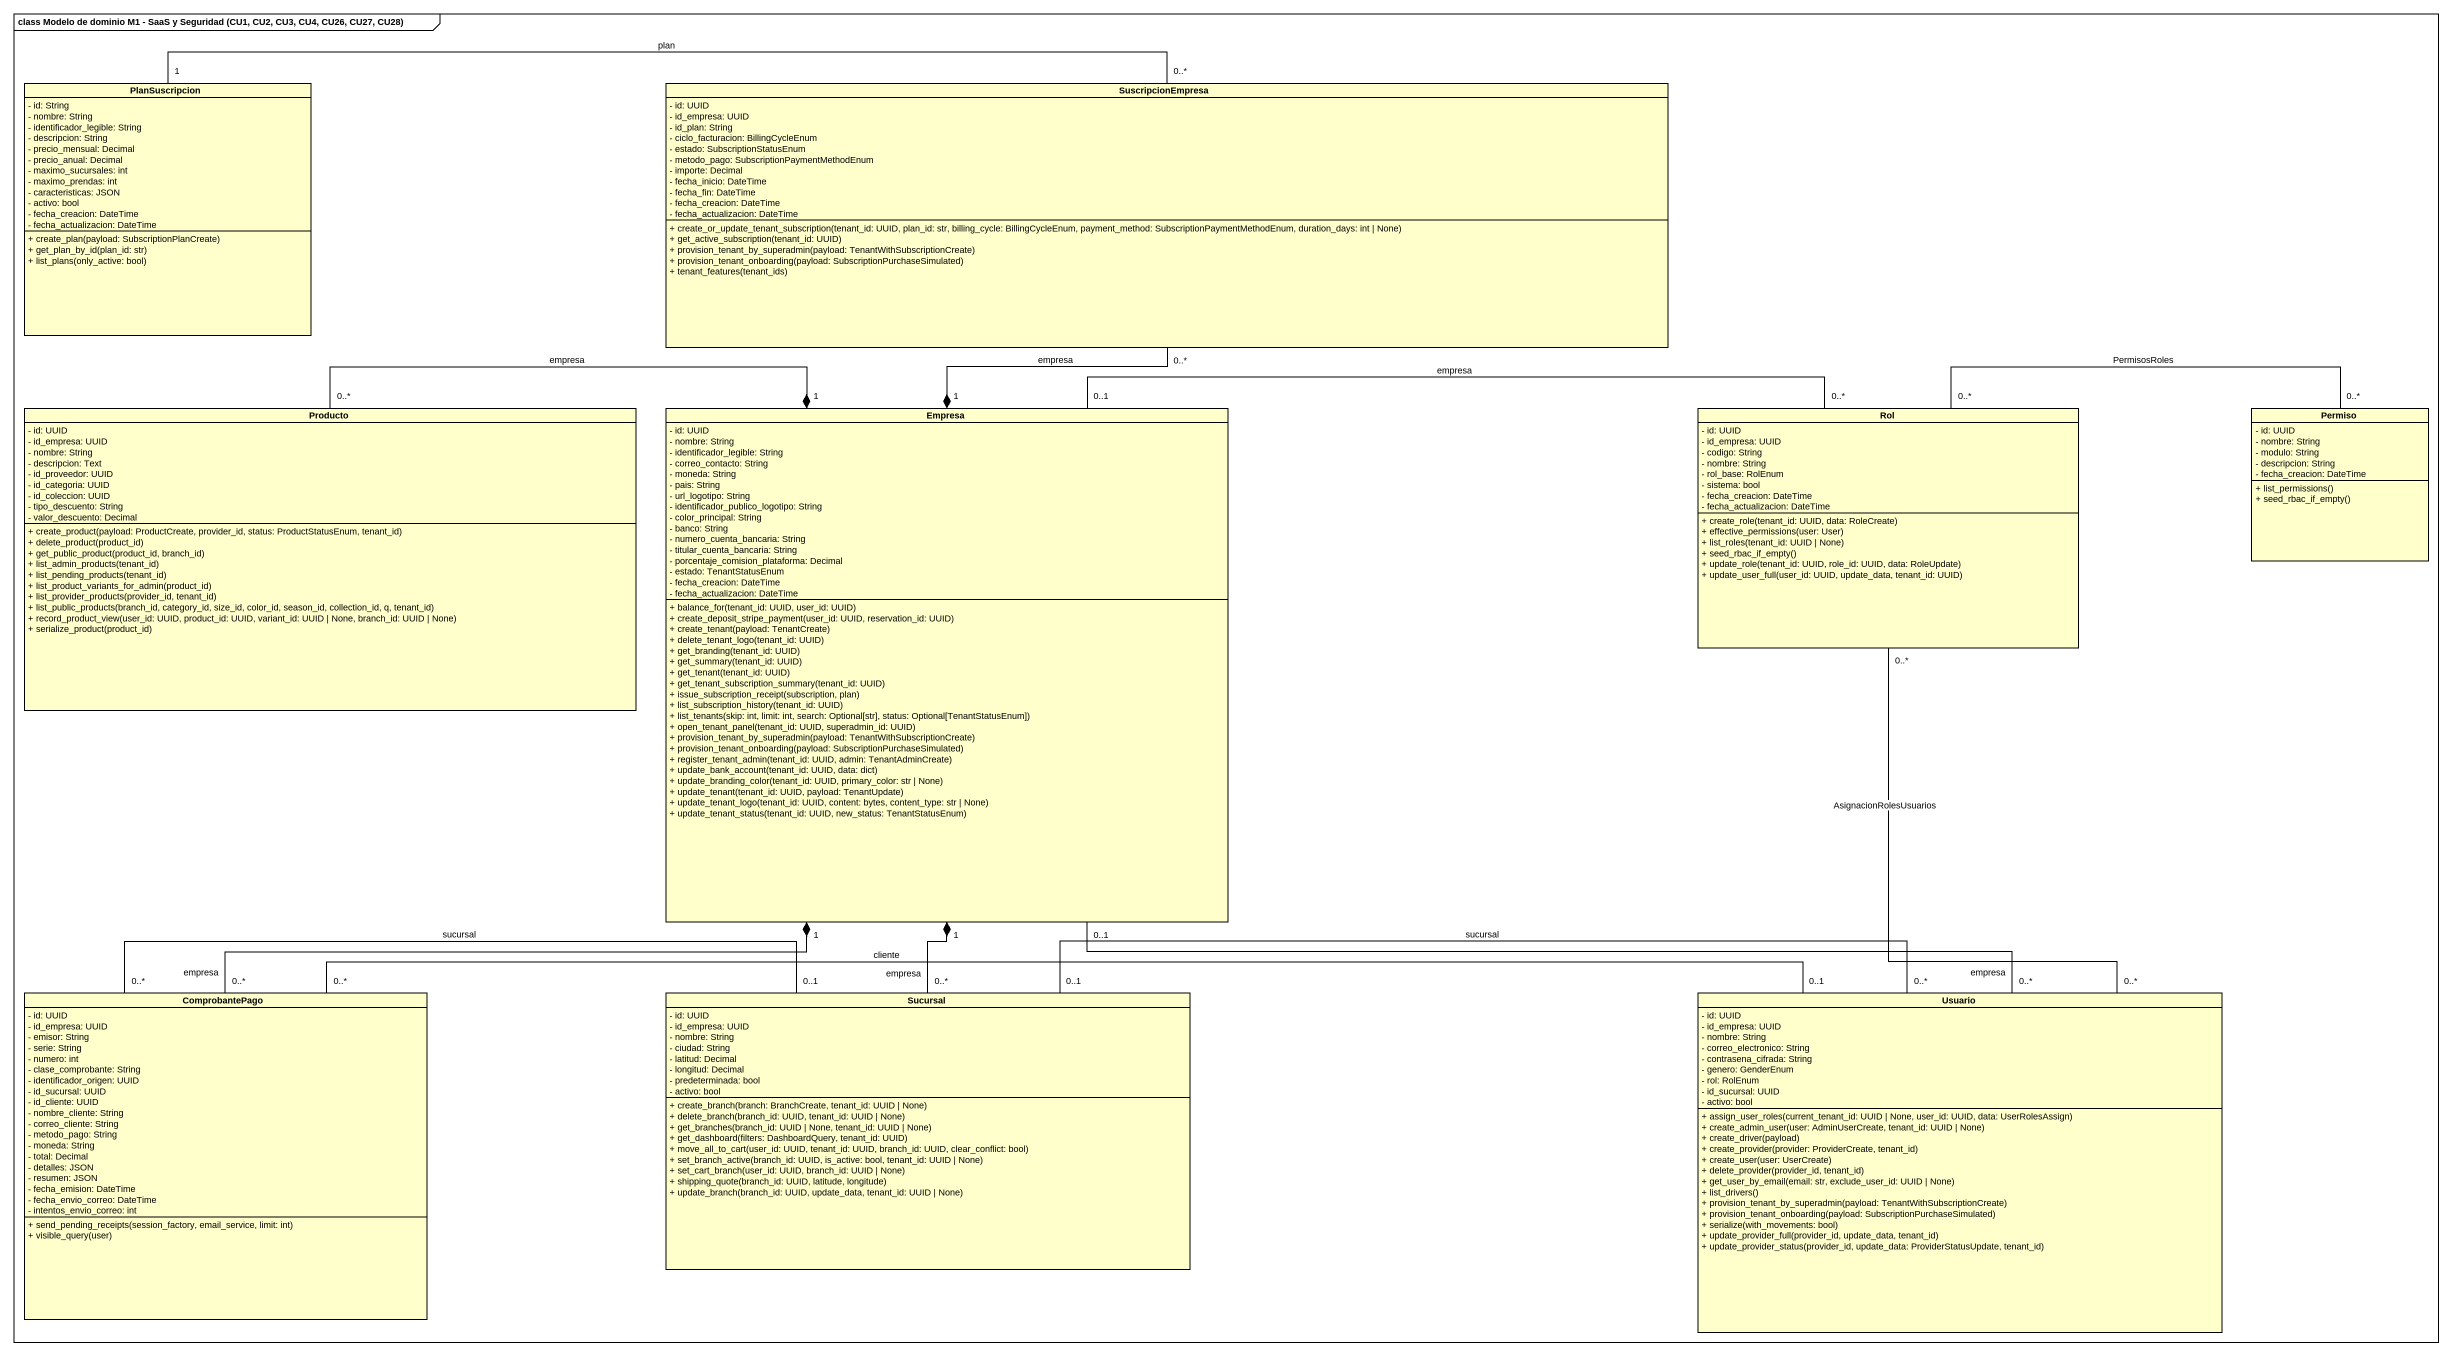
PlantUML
@startuml
mainframe class Modelo de dominio M1 - SaaS y Seguridad (CU1, CU2, CU3, CU4, CU26, CU27, CU28)
hide circle
hide empty members
skinparam classAttributeIconSize 0
class PlanSuscripcion {
  - id: String
  - nombre: String
  - identificador_legible: String
  - descripcion: String
  - precio_mensual: Decimal
  - precio_anual: Decimal
  - maximo_sucursales: int
  - maximo_prendas: int
  - caracteristicas: JSON
  - activo: bool
  - fecha_creacion: DateTime
  - fecha_actualizacion: DateTime
  + create_plan(payload: SubscriptionPlanCreate)
  + get_plan_by_id(plan_id: str)
  + list_plans(only_active: bool)
}
class SuscripcionEmpresa {
  - id: UUID
  - id_empresa: UUID
  - id_plan: String
  - ciclo_facturacion: BillingCycleEnum
  - estado: SubscriptionStatusEnum
  - metodo_pago: SubscriptionPaymentMethodEnum
  - importe: Decimal
  - fecha_inicio: DateTime
  - fecha_fin: DateTime
  - fecha_creacion: DateTime
  - fecha_actualizacion: DateTime
  + create_or_update_tenant_subscription(tenant_id: UUID, plan_id: str, billing_cycle: BillingCycleEnum, payment_method: SubscriptionPaymentMethodEnum, duration_days: int | None)
  + get_active_subscription(tenant_id: UUID)
  + provision_tenant_by_superadmin(payload: TenantWithSubscriptionCreate)
  + provision_tenant_onboarding(payload: SubscriptionPurchaseSimulated)
  + tenant_features(tenant_ids)
}
class Producto {
  - id: UUID
  - id_empresa: UUID
  - nombre: String
  - descripcion: Text
  - id_proveedor: UUID
  - id_categoria: UUID
  - id_coleccion: UUID
  - tipo_descuento: String
  - valor_descuento: Decimal
  + create_product(payload: ProductCreate, provider_id, status: ProductStatusEnum, tenant_id)
  + delete_product(product_id)
  + get_public_product(product_id, branch_id)
  + list_admin_products(tenant_id)
  + list_pending_products(tenant_id)
  + list_product_variants_for_admin(product_id)
  + list_provider_products(provider_id, tenant_id)
  + list_public_products(branch_id, category_id, size_id, color_id, season_id, collection_id, q, tenant_id)
  + record_product_view(user_id: UUID, product_id: UUID, variant_id: UUID | None, branch_id: UUID | None)
  + serialize_product(product_id)
}
class Empresa {
  - id: UUID
  - nombre: String
  - identificador_legible: String
  - correo_contacto: String
  - moneda: String
  - pais: String
  - url_logotipo: String
  - identificador_publico_logotipo: String
  - color_principal: String
  - banco: String
  - numero_cuenta_bancaria: String
  - titular_cuenta_bancaria: String
  - porcentaje_comision_plataforma: Decimal
  - estado: TenantStatusEnum
  - fecha_creacion: DateTime
  - fecha_actualizacion: DateTime
  + balance_for(tenant_id: UUID, user_id: UUID)
  + create_deposit_stripe_payment(user_id: UUID, reservation_id: UUID)
  + create_tenant(payload: TenantCreate)
  + delete_tenant_logo(tenant_id: UUID)
  + get_branding(tenant_id: UUID)
  + get_summary(tenant_id: UUID)
  + get_tenant(tenant_id: UUID)
  + get_tenant_subscription_summary(tenant_id: UUID)
  + issue_subscription_receipt(subscription, plan)
  + list_subscription_history(tenant_id: UUID)
  + list_tenants(skip: int, limit: int, search: Optional[str], status: Optional[TenantStatusEnum])
  + open_tenant_panel(tenant_id: UUID, superadmin_id: UUID)
  + provision_tenant_by_superadmin(payload: TenantWithSubscriptionCreate)
  + provision_tenant_onboarding(payload: SubscriptionPurchaseSimulated)
  + register_tenant_admin(tenant_id: UUID, admin: TenantAdminCreate)
  + update_bank_account(tenant_id: UUID, data: dict)
  + update_branding_color(tenant_id: UUID, primary_color: str | None)
  + update_tenant(tenant_id: UUID, payload: TenantUpdate)
  + update_tenant_logo(tenant_id: UUID, content: bytes, content_type: str | None)
  + update_tenant_status(tenant_id: UUID, new_status: TenantStatusEnum)
}
class Rol {
  - id: UUID
  - id_empresa: UUID
  - codigo: String
  - nombre: String
  - rol_base: RolEnum
  - sistema: bool
  - fecha_creacion: DateTime
  - fecha_actualizacion: DateTime
  + create_role(tenant_id: UUID, data: RoleCreate)
  + effective_permissions(user: User)
  + list_roles(tenant_id: UUID | None)
  + seed_rbac_if_empty()
  + update_role(tenant_id: UUID, role_id: UUID, data: RoleUpdate)
  + update_user_full(user_id: UUID, update_data, tenant_id: UUID)
}
class Permiso {
  - id: UUID
  - nombre: String
  - modulo: String
  - descripcion: String
  - fecha_creacion: DateTime
  + list_permissions()
  + seed_rbac_if_empty()
}
class ComprobantePago {
  - id: UUID
  - id_empresa: UUID
  - emisor: String
  - serie: String
  - numero: int
  - clase_comprobante: String
  - identificador_origen: UUID
  - id_sucursal: UUID
  - id_cliente: UUID
  - nombre_cliente: String
  - correo_cliente: String
  - metodo_pago: String
  - moneda: String
  - total: Decimal
  - detalles: JSON
  - resumen: JSON
  - fecha_emision: DateTime
  - fecha_envio_correo: DateTime
  - intentos_envio_correo: int
  + send_pending_receipts(session_factory, email_service, limit: int)
  + visible_query(user)
}
class Sucursal {
  - id: UUID
  - id_empresa: UUID
  - nombre: String
  - ciudad: String
  - latitud: Decimal
  - longitud: Decimal
  - predeterminada: bool
  - activo: bool
  + create_branch(branch: BranchCreate, tenant_id: UUID | None)
  + delete_branch(branch_id: UUID, tenant_id: UUID | None)
  + get_branches(branch_id: UUID | None, tenant_id: UUID | None)
  + get_dashboard(filters: DashboardQuery, tenant_id: UUID)
  + move_all_to_cart(user_id: UUID, tenant_id: UUID, branch_id: UUID, clear_conflict: bool)
  + set_branch_active(branch_id: UUID, is_active: bool, tenant_id: UUID | None)
  + set_cart_branch(user_id: UUID, branch_id: UUID | None)
  + shipping_quote(branch_id: UUID, latitude, longitude)
  + update_branch(branch_id: UUID, update_data, tenant_id: UUID | None)
}
class Usuario {
  - id: UUID
  - id_empresa: UUID
  - nombre: String
  - correo_electronico: String
  - contrasena_cifrada: String
  - genero: GenderEnum
  - rol: RolEnum
  - id_sucursal: UUID
  - activo: bool
  + assign_user_roles(current_tenant_id: UUID | None, user_id: UUID, data: UserRolesAssign)
  + create_admin_user(user: AdminUserCreate, tenant_id: UUID | None)
  + create_driver(payload)
  + create_provider(provider: ProviderCreate, tenant_id)
  + create_user(user: UserCreate)
  + delete_provider(provider_id, tenant_id)
  + get_user_by_email(email: str, exclude_user_id: UUID | None)
  + list_drivers()
  + provision_tenant_by_superadmin(payload: TenantWithSubscriptionCreate)
  + provision_tenant_onboarding(payload: SubscriptionPurchaseSimulated)
  + serialize(with_movements: bool)
  + update_provider_full(provider_id, update_data, tenant_id)
  + update_provider_status(provider_id, update_data: ProviderStatusUpdate, tenant_id)
}
SuscripcionEmpresa "0..*" -left- "1" PlanSuscripcion : plan
SuscripcionEmpresa "0..*" --* "1" Empresa : empresa
Producto "0..*" -right-* "1" Empresa : empresa
Rol "0..*" -left- "0..1" Empresa : empresa
Rol "0..*" -right- "0..*" Permiso : PermisosRoles
ComprobantePago "0..*" -up-* "1" Empresa : empresa
ComprobantePago "0..*" -right- "0..1" Sucursal : sucursal
ComprobantePago "0..*" -right- "0..1" Usuario : cliente
Sucursal "0..*" -up-* "1" Empresa : empresa
Usuario "0..*" -left- "0..1" Empresa : empresa
Usuario "0..*" -up- "0..*" Rol : AsignacionRolesUsuarios
Usuario "0..*" -left- "0..1" Sucursal : sucursal
@enduml
